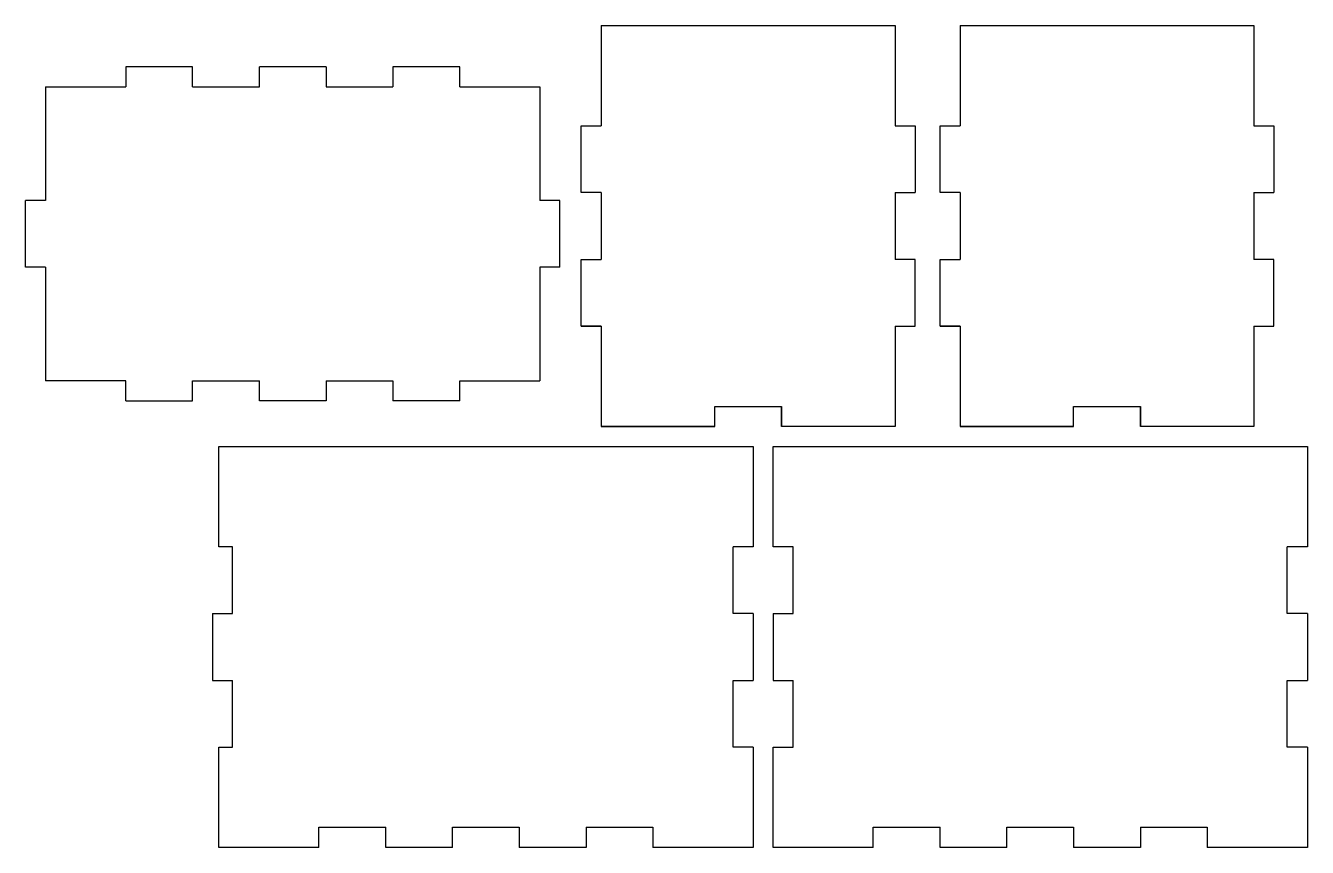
# Model space of a CAD drawing. Header units: millimetres. Extents: x -192 to 0, y 0 to 123.
import ezdxf

# ---------------------------------------------------------------- set-up
doc = ezdxf.new("R2010")
doc.units = ezdxf.units.MM
doc.layers.get('0').update_dxf_attribs({"linetype": 'CONTINUOUS'})

msp = doc.modelspace()

# ---------------------------------------------------------------- linework, layer by layer
for p, q in [((-105.73, 123), (-105.73, 108)), ((-105.73, 123), (-61.73, 123)), ((-61.73, 123), (-61.73, 108)), ((-52, 123), (-8, 123)), ((-52, 123), (-52, 108)), ((-8, 123), (-8, 108)), ((-166.92, 116.84), (-176.92, 116.84)), ((-176.92, 116.84), (-176.92, 113.84)), ((-166.92, 113.84), (-166.92, 116.84)), ((-146.92, 116.84), (-156.92, 116.84)), ((-156.92, 113.84), (-156.92, 116.84)), ((-146.92, 116.84), (-146.92, 113.84)), ((-126.92, 116.84), (-136.92, 116.84)), ((-136.92, 116.84), (-136.92, 113.84)), ((-126.92, 113.84), (-126.92, 116.84)), ((-188.92, 113.84), (-176.92, 113.84)), ((-188.92, 113.84), (-188.92, 96.84)), ((-166.92, 113.84), (-156.92, 113.84)), ((-146.92, 113.84), (-136.92, 113.84)), ((-126.92, 113.84), (-114.92, 113.84)), ((-114.92, 113.84), (-114.92, 96.84)), ((-108.73, 98), (-108.73, 108)), ((-108.73, 108), (-105.73, 108)), ((-61.73, 108), (-58.73, 108)), ((-58.73, 108), (-58.73, 98)), ((-55, 98), (-55, 108)), ((-55, 108), (-52, 108)), ((-8, 108), (-5, 108)), ((-5, 108), (-5, 98)), ((-105.73, 98), (-108.73, 98)), ((-105.73, 98), (-105.73, 88)), ((-61.73, 98), (-61.73, 88)), ((-61.73, 98), (-58.73, 98)), ((-52, 98), (-55, 98)), ((-52, 98), (-52, 88)), ((-8, 98), (-5, 98)), ((-8, 98), (-8, 88)), ((-188.92, 96.84), (-191.92, 96.84)), ((-191.92, 86.84), (-191.92, 96.84)), ((-111.92, 96.84), (-114.92, 96.84)), ((-111.92, 86.84), (-111.92, 96.84)), ((-188.92, 86.84), (-191.92, 86.84)), ((-188.92, 86.84), (-188.92, 69.84)), ((-111.92, 86.84), (-114.92, 86.84)), ((-114.92, 86.84), (-114.92, 69.84)), ((-108.73, 78), (-108.73, 88)), ((-108.73, 88), (-105.73, 88)), ((-58.73, 88), (-61.73, 88)), ((-58.73, 78), (-58.73, 88)), ((-55, 88), (-52, 88)), ((-55, 78), (-55, 88)), ((-5, 88), (-8, 88)), ((-5, 78), (-5, 88)), ((-105.73, 78), (-108.73, 78)), ((-108.73, 78), (-105.73, 78)), ((-105.73, 78), (-105.73, 63)), ((-61.73, 78), (-61.73, 63)), ((-61.73, 78), (-58.73, 78)), ((-52, 78), (-55, 78)), ((-55, 78), (-52, 78)), ((-52, 78), (-52, 63)), ((-8, 78), (-5, 78)), ((-8, 78), (-8, 63)), ((-176.92, 69.84), (-188.92, 69.84)), ((-176.92, 66.84), (-176.92, 69.84)), ((-166.92, 66.84), (-166.92, 69.84)), ((-166.92, 69.84), (-156.92, 69.84)), ((-156.92, 66.84), (-156.92, 69.84)), ((-146.92, 69.84), (-136.92, 69.84)), ((-146.92, 69.84), (-146.92, 66.84)), ((-136.92, 69.84), (-136.92, 66.84)), ((-126.92, 66.84), (-126.92, 69.84)), ((-126.92, 69.84), (-114.92, 69.84)), ((-176.92, 66.84), (-166.92, 66.84)), ((-146.92, 66.84), (-156.92, 66.84)), ((-126.92, 66.84), (-136.92, 66.84)), ((-88.73, 66), (-78.73, 66)), ((-88.73, 63), (-88.73, 66)), ((-78.73, 63), (-78.73, 66)), ((-78.73, 66), (-78.73, 63)), ((-35, 63), (-35, 66)), ((-35, 66), (-25, 66)), ((-25, 63), (-25, 66)), ((-25, 66), (-25, 63)), ((-61.73, 63), (-78.73, 63)), ((-8, 63), (-25, 63)), ((-163, 60), (-86.92, 60)), ((-163, 45), (-163, 60)), ((-86.92, 60), (-83, 60)), ((-83, 60), (-83, 45)), ((-80, 60), (-3, 60)), ((-80, 45), (-80, 60)), ((-3, 60), (0, 60)), ((0, 60), (0, 45)), ((-160.92, 45), (-163, 45)), ((-160.92, 35), (-160.92, 45)), ((-83, 45), (-86, 45)), ((-86, 35), (-86, 45)), ((-77, 45), (-80, 45)), ((-77, 35), (-77, 45)), ((-3, 35), (-3, 45)), ((0, 45), (-3, 45)), ((-163.92, 35), (-163.92, 25)), ((-163.92, 35), (-160.92, 35)), ((-83, 35), (-86, 35)), ((-83, 35), (-83, 25)), ((-80, 35), (-80, 25)), ((-80, 35), (-77, 35)), ((0, 35), (-3, 35)), ((0, 35), (0, 25)), ((-163.92, 25), (-160.92, 25)), ((-160.92, 15), (-160.92, 25)), ((-86, 15), (-86, 25)), ((-86, 25), (-83, 25)), ((-80, 25), (-77, 25)), ((-77, 15), (-77, 25)), ((-3, 15), (-3, 25)), ((-3, 25), (0, 25)), ((-163, 15), (-160.92, 15)), ((-163, 0), (-163, 15)), ((-83, 15), (-86, 15)), ((-83, 15), (-83, 0)), ((-80, 15), (-77, 15)), ((-80, 0), (-80, 15)), ((0, 15), (-3, 15)), ((0, 15), (0, 0)), ((-148, 0), (-148, 3)), ((-148, 3), (-138, 3)), ((-138, 0), (-138, 3)), ((-128, 3), (-118, 3)), ((-128, 0), (-128, 3)), ((-118, 3), (-118, 0)), ((-108, 3), (-108, 0)), ((-108, 3), (-98, 3)), ((-98, 3), (-98, 0)), ((-65, 0), (-65, 3)), ((-65, 3), (-55, 3)), ((-55, 0), (-55, 3)), ((-45, 0), (-45, 3)), ((-45, 3), (-35, 3)), ((-35, 3), (-35, 0)), ((-25, 3), (-15, 3)), ((-25, 3), (-25, 0)), ((-15, 3), (-15, 0)), ((-65, 0), (-80, 0)), ((0, 0), (-15, 0)), ((-148, 0), (-163, 0)), ((-128, 0), (-138, 0)), ((-108, 0), (-118, 0)), ((-83, 0), (-98, 0)), ((-45, 0), (-55, 0)), ((-25, 0), (-35, 0))]:
    msp.add_line(p, q)
for points in [[(-88.73, 63), (-105.73, 63)], [(-35, 63), (-52, 63)]]:
    msp.add_lwpolyline(points, close=True)

doc.saveas('drawing.dxf')
